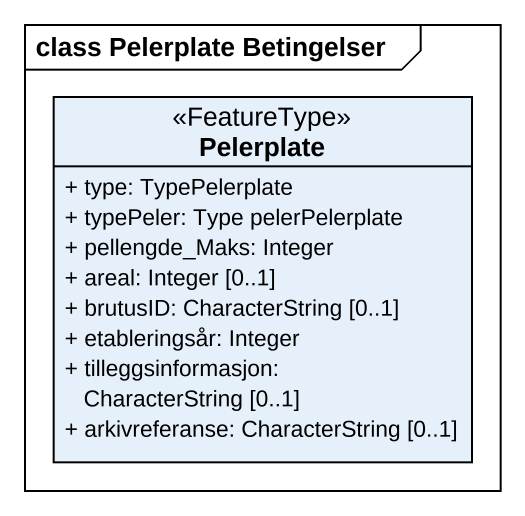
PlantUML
@startuml
mainframe class Pelerplate Betingelser
hide circle
hide empty members
skinparam classAttributeIconSize 0
class Pelerplate <<FeatureType>> {
  + type: TypePelerplate
  + typePeler: Type pelerPelerplate
  + pellengde_Maks: Integer
  + areal: Integer [0..1]
  + brutusID: CharacterString [0..1]
  + etableringsår: Integer
  + tilleggsinformasjon: CharacterString [0..1]
  + arkivreferanse: CharacterString [0..1]
}
@enduml
